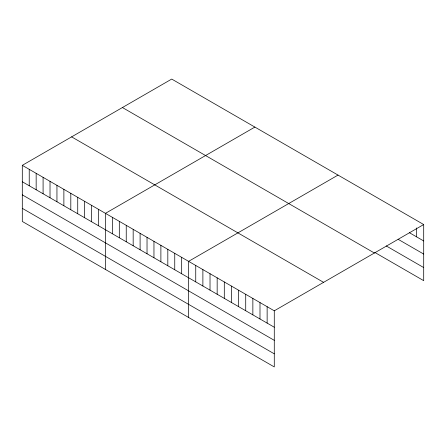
<?xml version="1.0" encoding="UTF-8"?>
<svg xmlns="http://www.w3.org/2000/svg" width="446" height="446" viewBox="0 0 446 446"><rect width="100%" height="100%" fill="white"/><g stroke="black" fill="none" stroke-linecap="round" stroke-linejoin="round"><path stroke-width="0.67" d="M22.3 165.338L274.279 310.812L274.279 366.93L22.3 221.456L22.3 165.338L171.721 79.07L423.7 224.544L423.7 280.662L374.913 252.497M254.878 127.077L105.451 213.344L105.451 269.462M338.029 175.083L188.602 261.35L188.602 317.468M274.279 310.812L423.7 224.544M409.422 232.717L423.7 240.963M398.116 239.296L423.7 254.064M386.219 245.924L423.7 267.561M122.416 107.536L374.389 253.016M71.611 136.866L323.584 282.346M22.3 181.756L274.279 327.23M22.3 194.857L274.279 340.331M22.3 208.354L274.279 353.829M416.558 227.951L416.558 236.843M267.137 306.692L267.137 323.11M259.996 302.572L259.996 318.99M252.86 298.446L252.86 314.865M245.718 294.327L245.718 310.745M238.582 290.207L238.582 306.619M231.441 286.081L231.441 302.5M224.299 281.961L224.299 298.38M217.163 277.841L217.163 294.254M210.021 273.716L210.021 290.134M202.885 269.596L202.885 286.014M195.744 265.476L195.744 281.889M181.678 257.353L181.678 273.766M174.748 253.35L174.748 269.769M167.819 249.347L167.819 265.766M160.889 245.35L160.889 261.769M153.959 241.347L153.959 257.766M147.029 237.35L147.029 253.763M140.1 233.347L140.1 249.766M133.17 229.344L133.17 245.763M126.24 225.347L126.24 241.765M119.311 221.344L119.311 237.763M112.381 217.347L112.381 233.76M98.521 209.341L98.521 225.76M91.592 205.344L91.592 221.762M84.662 201.341L84.662 217.76M77.732 197.344L77.732 213.757M70.808 193.341L70.808 209.759M63.878 189.338L63.878 205.757M56.949 185.341L56.949 201.759M50.019 181.338L50.019 197.756M43.089 177.341L43.089 193.754M36.159 173.338L36.159 189.756M29.23 169.335L29.23 185.753"/></g></svg>
